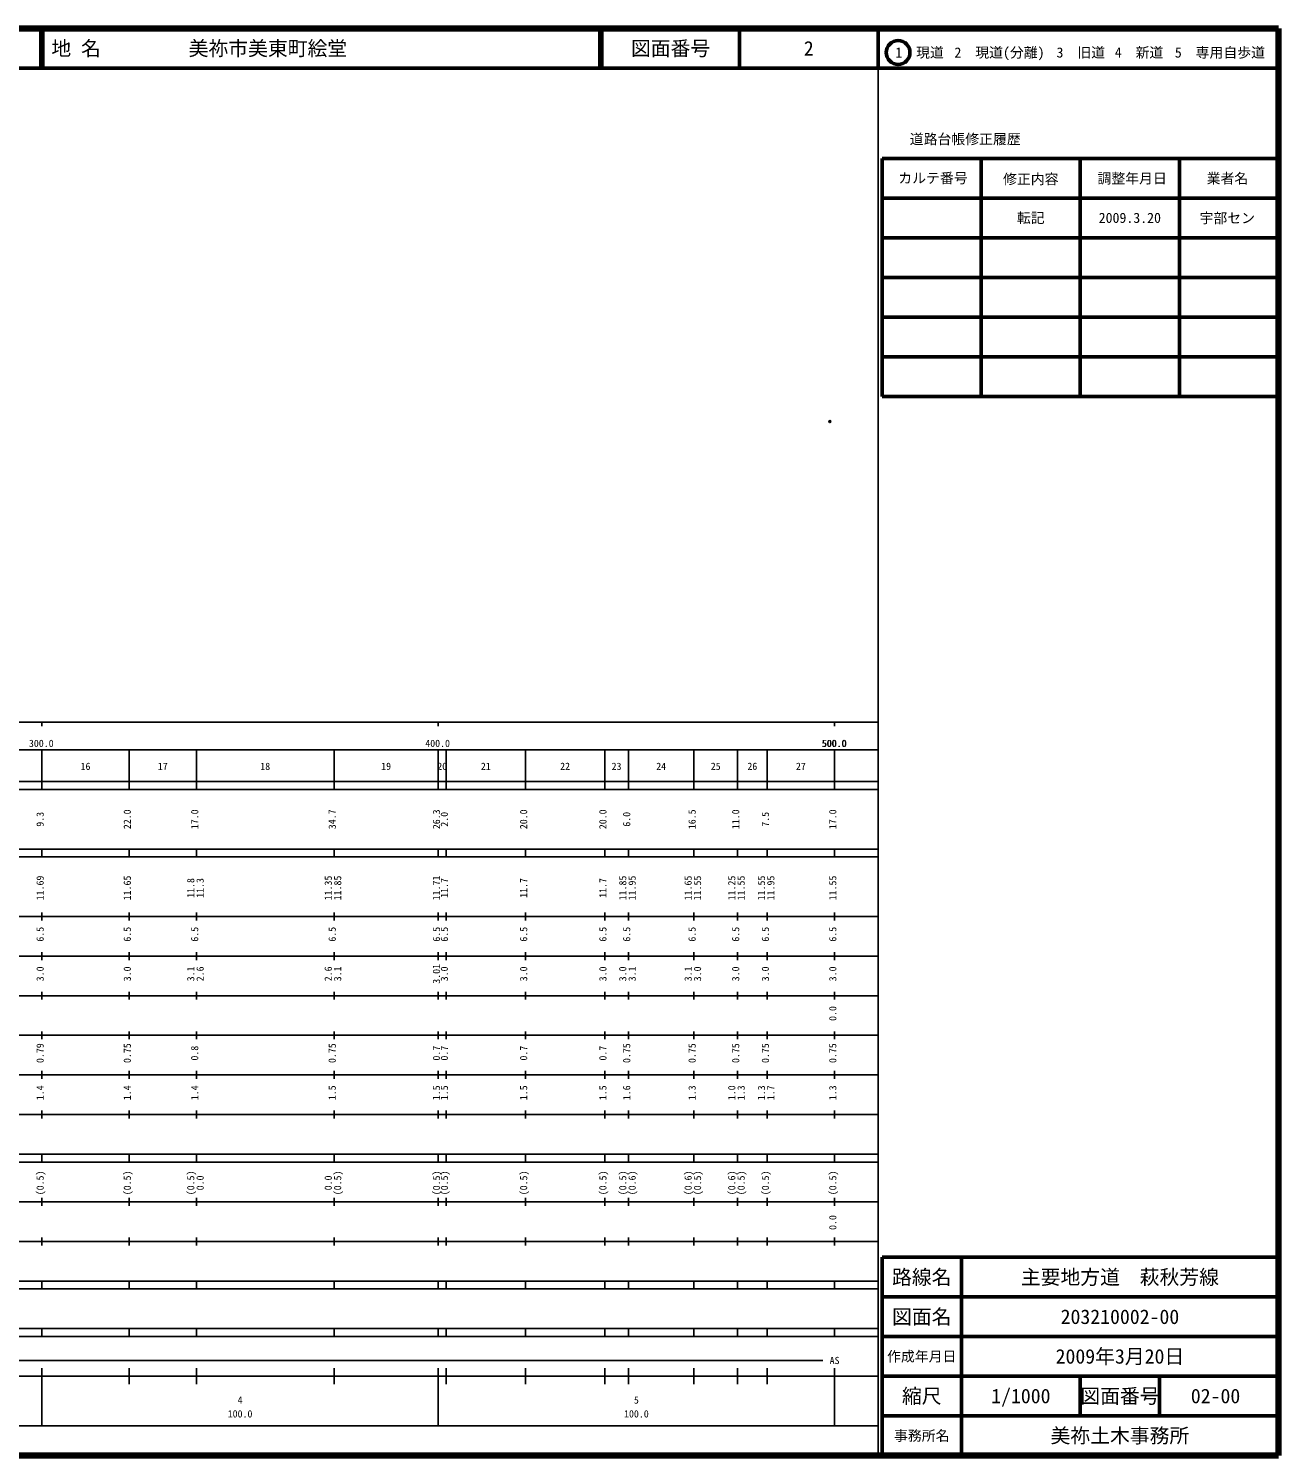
# Model space of a CAD drawing. Units: millimetres on the paper. Extents: x 40 to 680, y 20 to 380.
# Drawn here: x 364.6 to 680, y 20 to 380 of the extents above; entities that cross this region are included whole.
import ezdxf
from ezdxf.enums import TextEntityAlignment as Align

# ---------------------------------------------------------------- set-up
doc = ezdxf.new("R2010")
doc.units = ezdxf.units.MM
doc.header["$PDMODE"] = 32
doc.header["$PDSIZE"] = 0.5
doc.layers.add('M-OTRS', color=6, linetype='Continuous')
doc.layers.add('M-TTL-TXT', color=7, linetype='Continuous')
for name, color, linetype, lineweight in [('M-TTL', 2, 'Continuous', 140), ('M-TTL-BAND', 7, 'Continuous', 25), ('M-TTL-FRAM', 2, 'Continuous', 50), ('M-TTL-LINE', 7, 'Continuous', 50)]:
    doc.layers.add(name, color=color, linetype=linetype, lineweight=lineweight)
doc.styles.add('ＭＳ ゴシック', font='')
doc.styles.get('ＭＳ ゴシック').set_extended_font_data('MS Gothic')

msp = doc.modelspace()

# ---------------------------------------------------------------- linework, layer by layer
at = {"layer": 'M-OTRS'}
msp.add_point((566.819, 280.85), dxfattribs=at)
at = {"layer": 'M-TTL'}
for p, q in [((680, 380), (40, 380)), ((680, 20), (680, 380)), ((40, 20), (680, 20))]:
    msp.add_line(p, q, dxfattribs=at)
at = {"layer": 'M-TTL-BAND'}
for p, q in [((579, 20), (579, 370)), ((40, 205), (579, 205)), ((368, 205), (368, 204)), ((468, 205), (468, 204)), ((568, 205), (568, 204)), ((68, 198), (579, 198)), ((368, 188), (368, 198)), ((390, 188), (390, 198)), ((407, 188), (407, 198)), ((441.7, 188), (441.7, 198)), ((468, 188), (468, 198)), ((470, 188), (470, 198)), ((490, 188), (490, 198)), ((510, 188), (510, 198)), ((516, 188), (516, 198)), ((532.5, 188), (532.5, 198)), ((543.5, 188), (543.5, 198)), ((551, 188), (551, 198)), ((568, 188), (568, 198)), ((40, 190), (579, 190)), ((40, 188), (579, 188)), ((40, 173), (579, 173)), ((368, 171), (368, 173)), ((390, 171), (390, 173)), ((407, 171), (407, 173)), ((441.7, 171), (441.7, 173)), ((468, 171), (468, 173)), ((470, 171), (470, 173)), ((490, 171), (490, 173)), ((510, 171), (510, 173)), ((516, 171), (516, 173)), ((532.5, 171), (532.5, 173)), ((543.5, 171), (543.5, 173)), ((551, 171), (551, 173)), ((568, 171), (568, 173)), ((40, 171), (579, 171)), ((40, 156), (579, 156)), ((368, 155), (368, 157)), ((390, 155), (390, 157)), ((407, 155), (407, 157)), ((441.7, 155), (441.7, 157)), ((468, 155), (468, 157)), ((470, 155), (470, 157)), ((490, 155), (490, 157)), ((510, 155), (510, 157)), ((516, 155), (516, 157)), ((532.5, 155), (532.5, 157)), ((543.5, 155), (543.5, 157)), ((551, 155), (551, 157)), ((568, 155), (568, 157)), ((46, 146), (579, 146)), ((368, 145), (368, 147)), ((390, 145), (390, 147)), ((407, 145), (407, 147)), ((441.7, 145), (441.7, 147)), ((468, 145), (468, 147)), ((470, 145), (470, 147)), ((490, 145), (490, 147)), ((510, 145), (510, 147)), ((516, 145), (516, 147)), ((532.5, 145), (532.5, 147)), ((543.5, 145), (543.5, 147)), ((551, 145), (551, 147)), ((568, 145), (568, 147)), ((368, 135), (368, 137)), ((390, 135), (390, 137)), ((407, 135), (407, 137)), ((441.7, 135), (441.7, 137)), ((468, 135), (468, 137)), ((470, 135), (470, 137)), ((490, 135), (490, 137)), ((510, 135), (510, 137)), ((516, 135), (516, 137)), ((532.5, 135), (532.5, 137)), ((543.5, 135), (543.5, 137)), ((551, 135), (551, 137)), ((568, 135), (568, 137)), ((52, 136), (579, 136)), ((46, 126), (579, 126)), ((368, 125), (368, 127)), ((390, 125), (390, 127)), ((407, 125), (407, 127)), ((441.7, 125), (441.7, 127)), ((468, 125), (468, 127)), ((470, 125), (470, 127)), ((490, 125), (490, 127)), ((510, 125), (510, 127)), ((516, 125), (516, 127)), ((532.5, 125), (532.5, 127)), ((543.5, 125), (543.5, 127)), ((551, 125), (551, 127)), ((568, 125), (568, 127)), ((52, 116), (579, 116)), ((368, 115), (368, 117)), ((390, 115), (390, 117)), ((407, 115), (407, 117)), ((441.7, 115), (441.7, 117)), ((468, 115), (468, 117)), ((470, 115), (470, 117)), ((490, 115), (490, 117)), ((510, 115), (510, 117)), ((516, 115), (516, 117)), ((532.5, 115), (532.5, 117)), ((543.5, 115), (543.5, 117)), ((551, 115), (551, 117)), ((568, 115), (568, 117)), ((46, 106), (579, 106)), ((368, 105), (368, 107)), ((390, 105), (390, 107)), ((407, 105), (407, 107)), ((441.7, 105), (441.7, 107)), ((468, 105), (468, 107)), ((470, 105), (470, 107)), ((490, 105), (490, 107)), ((510, 105), (510, 107)), ((516, 105), (516, 107)), ((532.5, 105), (532.5, 107)), ((543.5, 105), (543.5, 107)), ((551, 105), (551, 107)), ((568, 105), (568, 107)), ((40, 96), (579, 96)), ((40, 94), (579, 94)), ((368, 94), (368, 96)), ((390, 94), (390, 96)), ((407, 94), (407, 96)), ((441.7, 94), (441.7, 96)), ((468, 94), (468, 96)), ((470, 94), (470, 96)), ((490, 94), (490, 96)), ((510, 94), (510, 96)), ((516, 94), (516, 96)), ((532.5, 94), (532.5, 96)), ((543.5, 94), (543.5, 96)), ((551, 94), (551, 96)), ((568, 94), (568, 96)), ((49, 84), (579, 84)), ((368, 83), (368, 85)), ((390, 83), (390, 85)), ((407, 83), (407, 85)), ((441.7, 83), (441.7, 85)), ((468, 83), (468, 85)), ((470, 83), (470, 85)), ((490, 83), (490, 85)), ((510, 83), (510, 85)), ((516, 83), (516, 85)), ((532.5, 83), (532.5, 85)), ((543.5, 83), (543.5, 85)), ((551, 83), (551, 85)), ((568, 83), (568, 85)), ((40, 74), (579, 74)), ((368, 73), (368, 75)), ((390, 73), (390, 75)), ((407, 73), (407, 75)), ((441.7, 73), (441.7, 75)), ((468, 73), (468, 75)), ((470, 73), (470, 75)), ((490, 73), (490, 75)), ((510, 73), (510, 75)), ((516, 73), (516, 75)), ((532.5, 73), (532.5, 75)), ((543.5, 73), (543.5, 75)), ((551, 73), (551, 75)), ((568, 73), (568, 75)), ((40, 64), (579, 64)), ((40, 62), (579, 62)), ((368, 62), (368, 64)), ((390, 62), (390, 64)), ((407, 62), (407, 64)), ((441.7, 62), (441.7, 64)), ((468, 62), (468, 64)), ((470, 62), (470, 64)), ((490, 62), (490, 64)), ((510, 62), (510, 64)), ((516, 62), (516, 64)), ((532.5, 62), (532.5, 64)), ((543.5, 62), (543.5, 64)), ((551, 62), (551, 64)), ((568, 62), (568, 64)), ((40, 52), (579, 52)), ((368, 50), (368, 52)), ((390, 50), (390, 52)), ((407, 50), (407, 52)), ((441.7, 50), (441.7, 52)), ((468, 50), (468, 52)), ((470, 50), (470, 52)), ((490, 50), (490, 52)), ((510, 50), (510, 52)), ((516, 50), (516, 52)), ((532.5, 50), (532.5, 52)), ((543.5, 50), (543.5, 52)), ((551, 50), (551, 52)), ((568, 50), (568, 52)), ((40, 50), (579, 50)), ((71, 44), (565, 44)), ((40, 40), (579, 40)), ((368, 27.5), (368, 42)), ((390, 38), (390, 42)), ((407, 38), (407, 42)), ((441.7, 38), (441.7, 42)), ((468, 27.5), (468, 42)), ((470, 38), (470, 42)), ((490, 38), (490, 42)), ((510, 38), (510, 42)), ((516, 38), (516, 42)), ((532.5, 38), (532.5, 42)), ((543.5, 38), (543.5, 42)), ((551, 38), (551, 42)), ((568, 27.5), (568, 42)), ((68, 27.5), (579, 27.5))]:
    msp.add_line(p, q, dxfattribs=at)
at = {"layer": 'M-TTL-FRAM'}
for p, q in [((580, 347.197), (580, 287.197)), ((580, 347.197), (680, 347.197)), ((580, 287.197), (680, 287.197)), ((680, 70), (580, 70)), ((580, 70), (580, 20))]:
    msp.add_line(p, q, dxfattribs=at)
at = {"layer": 'M-TTL-LINE'}
for p, q in [((367.75, 380), (367.75, 370)), ((368.25, 380), (368.25, 370)), ((508.747, 380), (508.747, 370)), ((509.247, 380), (509.247, 370)), ((543.997, 380), (543.997, 370)), ((579, 380), (579, 370)), ((40, 370), (680, 370)), ((605, 347.197), (605, 287.197)), ((630, 347.197), (630, 287.197)), ((655, 347.197), (655, 287.197)), ((580, 337.197), (680, 337.197)), ((580, 327.197), (680, 327.197)), ((580, 317.197), (680, 317.197)), ((580, 307.197), (680, 307.197)), ((580, 297.197), (680, 297.197)), ((600, 70), (600, 20)), ((680, 60), (580, 60)), ((680, 50), (580, 50)), ((680, 40), (580, 40)), ((630, 40), (630, 30)), ((650, 40), (650, 30)), ((680, 30), (580, 30))]:
    msp.add_line(p, q, dxfattribs=at)
msp.add_circle((584.031, 373.958), 3, dxfattribs=at)

# ---------------------------------------------------------------- texts
at = {"layer": 'M-TTL-BAND', "style": 'ＭＳ ゴシック'}
for s, p in [('300.0', (367.844, 198.195)), ('400.0', (467.844, 198.195)), ('500.0', (567.844, 198.195)), ('500.0', (568, 198.195)), ('16', (379, 192.405)), ('17', (398.5, 192.405)), ('18', (424.35, 192.405)), ('19', (454.85, 192.405)), ('20', (469, 192.405)), ('21', (480, 192.405)), ('22', (500, 192.405)), ('23', (513, 192.405)), ('24', (524.25, 192.405)), ('25', (538, 192.405)), ('26', (547.25, 192.405)), ('27', (559.5, 192.405)), ('AS', (568, 42.5)), ('4', (418, 32.523)), ('5', (518, 32.523)), ('100.0', (418, 29.033)), ('100.0', (518, 29.033))]:
    msp.add_text(s, height=1.833, dxfattribs=at).set_placement(p, align=Align.BOTTOM_CENTER)
for s, p in [('9.3', (369, 180.5)), ('22.0', (391, 180.5)), ('17.0', (408, 180.5)), ('34.7', (442.7, 180.5)), ('26.3', (469, 180.5)), ('2.0', (471, 180.5)), ('20.0', (491, 180.5)), ('20.0', (511, 180.5)), ('6.0', (517, 180.5)), ('16.5', (533.5, 180.5)), ('11.0', (544.5, 180.5)), ('7.5', (552, 180.5)), ('17.0', (569, 180.5)), ('11.69', (369, 163.174)), ('11.65', (391, 163.174)), ('11.35', (441.7, 163.174)), ('11.85', (444.07, 163.174)), ('11.71', (469, 163.174)), ('11.85', (516, 163.174)), ('11.95', (518.37, 163.174)), ('11.65', (532.5, 163.174)), ('11.55', (534.87, 163.174)), ('11.25', (543.5, 163.174)), ('11.55', (545.87, 163.174)), ('11.55', (551, 163.174)), ('11.95', (553.37, 163.174)), ('11.55', (569, 163.174)), ('11.8', (407, 163.174)), ('11.3', (409.37, 163.174)), ('11.7', (471, 163.174)), ('11.7', (491, 163.174)), ('11.7', (511, 163.174)), ('6.5', (369, 151.5)), ('6.5', (391, 151.5)), ('6.5', (408, 151.5)), ('6.5', (442.7, 151.5)), ('6.5', (469, 151.5)), ('6.5', (471, 151.5)), ('6.5', (491, 151.5)), ('6.5', (511, 151.5)), ('6.5', (517, 151.5)), ('6.5', (533.5, 151.5)), ('6.5', (544.5, 151.5)), ('6.5', (552, 151.5)), ('6.5', (569, 151.5)), ('3.0', (369, 141.5)), ('3.0', (391, 141.5)), ('3.1', (407, 141.5)), ('2.6', (409.37, 141.5)), ('2.6', (441.7, 141.5)), ('3.1', (444.07, 141.5)), ('3.01', (469, 141.5)), ('3.0', (471, 141.5)), ('3.0', (491, 141.5)), ('3.0', (511, 141.5)), ('3.0', (516, 141.5)), ('3.1', (518.37, 141.5)), ('3.1', (532.5, 141.5)), ('3.0', (534.87, 141.5)), ('3.0', (544.5, 141.5)), ('3.0', (552, 141.5)), ('3.0', (569, 141.5)), ('0.0', (569, 131.5)), ('0.79', (369, 121.5)), ('0.75', (391, 121.5)), ('0.8', (408, 121.5)), ('0.75', (442.7, 121.5)), ('0.7', (469, 121.5)), ('0.7', (471, 121.5)), ('0.7', (491, 121.5)), ('0.7', (511, 121.5)), ('0.75', (517, 121.5)), ('0.75', (533.5, 121.5)), ('0.75', (544.5, 121.5)), ('0.75', (552, 121.5)), ('0.75', (569, 121.5)), ('1.4', (369, 111.5)), ('1.4', (391, 111.5)), ('1.4', (408, 111.5)), ('1.5', (442.7, 111.5)), ('1.5', (469, 111.5)), ('1.5', (471, 111.5)), ('1.5', (491, 111.5)), ('1.5', (511, 111.5)), ('1.6', (517, 111.5)), ('1.3', (533.5, 111.5)), ('1.0', (543.5, 111.5)), ('1.3', (545.87, 111.5)), ('1.3', (551, 111.5)), ('1.7', (553.37, 111.5)), ('1.3', (569, 111.5)), ('(0.5)', (369, 88.764)), ('(0.5)', (391, 88.764)), ('(0.5)', (407, 88.764)), ('0.0', (409.37, 88.764)), ('0.0', (441.7, 88.764)), ('(0.5)', (444.07, 88.764)), ('(0.5)', (469, 88.764)), ('(0.5)', (471, 88.764)), ('(0.5)', (491, 88.764)), ('(0.5)', (511, 88.764)), ('(0.5)', (516, 88.764)), ('(0.6)', (518.37, 88.764)), ('(0.6)', (532.5, 88.764)), ('(0.5)', (534.87, 88.764)), ('(0.6)', (543.5, 88.764)), ('(0.5)', (545.87, 88.764)), ('(0.5)', (552, 88.764)), ('(0.5)', (569, 88.764)), ('0.0', (569, 78.764))]:
    msp.add_text(s, height=1.833, rotation=90, dxfattribs=at).set_placement(p, align=Align.BOTTOM_CENTER)
at = {"layer": 'M-TTL-TXT', "style": 'ＭＳ ゴシック'}
for s, p in [('地 名', (370.38, 375)), ('美祢市美東町絵堂', (405.024, 375))]:
    msp.add_text(s, height=3.666, dxfattribs=at).set_placement(p, align=Align.MIDDLE_LEFT)
for s, height, p in [('図面番号', 3.666, (526.622, 375)), ('2', 3.666, (561.497, 375)), ('1\u3000現道', 2.566, (589.448, 373.958)), ('2\u3000現道(分離)', 2.566, (609.619, 373.958)), ('3\u3000旧道', 2.566, (630.121, 373.958)), ('4\u3000新道', 2.566, (644.824, 373.958)), ('5\u3000専用自歩道', 2.566, (665.228, 373.958)), ('道路台帳修正履歴', 2.566, (600.968, 352.113)), ('カルテ番号', 2.566, (592.839, 342.277)), ('修正内容', 2.566, (617.509, 342.023)), ('調整年月日', 2.566, (643.089, 342.197)), ('業者名', 2.566, (667.134, 342.197)), ('転記', 2.566, (617.5, 332.245)), ('2009.3.20', 2.566, (642.5, 332.245)), ('宇部セン', 2.566, (667.077, 332.189)), ('路線名', 3.666, (590, 65)), ('路線名', 3.666, (590, 65)), ('主要地方道\u3000萩秋芳線', 3.666, (640, 65)), ('図面名', 3.666, (590, 55)), ('図面名', 3.666, (590, 55)), ('203210002-00', 3.666, (640, 55)), ('2009年3月20日', 3.666, (640, 45)), ('作成年月日', 2.566, (590, 45)), ('作成年月日', 2.566, (590, 45)), ('縮尺', 3.666, (590, 35)), ('縮尺', 3.666, (590, 35)), ('1/1000', 3.666, (615, 35)), ('図面番号', 3.666, (640, 35)), ('図面番号', 3.666, (640, 35)), ('02-00', 3.666, (664.125, 35)), ('事務所名', 2.566, (590, 25)), ('事務所名', 2.566, (590, 25)), ('美祢土木事務所', 3.666, (640, 25))]:
    msp.add_text(s, height=height, dxfattribs=at).set_placement(p, align=Align.MIDDLE_CENTER)

doc.saveas('drawing.dxf')
